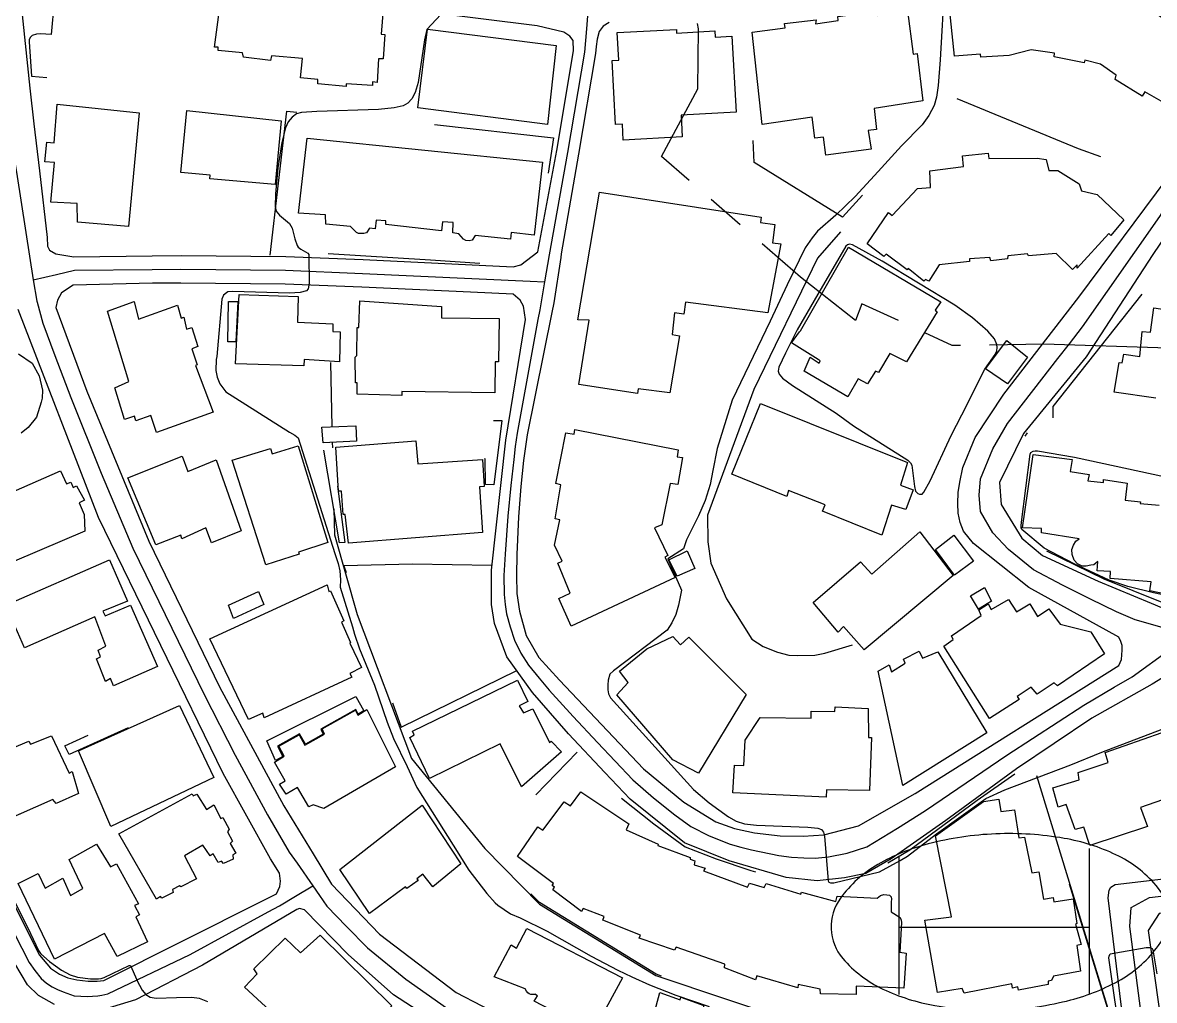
# Model space of a CAD drawing. Header units: millimetres. Extents: x 198785 to 203305, y 542885 to 545889.
# Drawn here: x 199244.7 to 199454.2, y 543943.9 to 544124.8 of the extents above; entities that cross this region are included whole.
import ezdxf

# ---------------------------------------------------------------- set-up
doc = ezdxf.new("R2010")
doc.units = ezdxf.units.MM
for name, pattern in [('FENCE_25K', [54.3, 28.7, -9.2, -16.4]), ('HIDDEN_BULD_25K', [28.8, 18.4, -10.4]), ('HIDDEN_EMD_25K', [50.97, 33.12, -5.36, 7.13, -5.36])]:
    doc.linetypes.add(name, pattern=pattern)
for name, color, linetype in [('A0013117', 253, 'Continuous'), ('A0023217', 253, 'Continuous'), ('B0014112', 253, 'Continuous'), ('B0014113', 253, 'Continuous'), ('B0014116', 253, 'Continuous'), ('B0014511', 253, 'Continuous'), ('B0024120', 253, 'Continuous'), ('F0017111', 253, 'Continuous'), ('F0017114', 253, 'Continuous'), ('F0047224', 253, 'Continuous'), ('G0018117', 253, 'Continuous')]:
    doc.layers.add(name, color=color, linetype=linetype)

# ---------------------------------------------------------------- blocks, each defined once
blk = doc.blocks.new('B0014511')
at = {"layer": 'B0014511'}
blk.add_lwpolyline([(-31.17, -1.27, 0.169014), (-29, -6.77, 0.105159), (-21.57, -12.43, 0.067248), (-11.97, -15.47, 0.053397), (0.67, -16.3, 0.053397), (13.19, -14.44, 0.067248), (22.51, -10.63, 0.105159), (29.45, -4.38, 0.169014), (31.17, 1.27, 0.169014), (29, 6.77, 0.105159), (21.57, 12.43, 0.067248), (11.97, 15.47, 0.053397), (-0.67, 16.3, 0.053397), (-13.19, 14.44, 0.067248), (-22.51, 10.63, 0.105159), (-29.45, 4.38, 0.169014)], format="xyb", close=True, dxfattribs=at)
for points in [[(16.58, 13.62), (16.58, -13.46)], [(-18.64, 12.26), (-18.64, -13.46)], [(-18.64, -0.94), (16.58, -0.94)]]:
    blk.add_lwpolyline(points, dxfattribs=at)

msp = doc.modelspace()

# ---------------------------------------------------------------- linework, layer by layer
at = {"layer": 'A0013117'}
for points in [[(199242.44, 544146.98), (199246.02, 544112.67), (199246.79, 544106.07), (199247.81, 544097.37), (199249.25, 544085.07), (199249.27, 544083.43), (199249.69, 544082.71), (199250.83, 544082.02), (199254.14, 544081.46), (199268.67, 544081.69), (199274.01, 544081.72), (199293.43, 544081.54), (199307.72, 544080.96), (199335.48, 544079.66), (199336.92, 544079.97), (199340.07, 544082.43), (199343.55, 544101.16), (199346.66, 544119.61), (199346.6, 544121.54), (199346, 544122.35), (199344.88, 544123.09), (199339.91, 544124.22), (199318.61, 544126.91)], [(199353.26, 544124.87), (199352.13, 544124.16), (199351.41, 544123.22), (199351.02, 544121.8), (199350.84, 544120.39), (199350.73, 544119.1), (199347.59, 544100.46), (199344.4, 544082.06), (199344.29, 544081.33), (199343, 544072.97), (199342.64, 544071.2), (199338.06, 544048.54), (199337.42, 544043.77), (199336.92, 544038.99), (199336.45, 544033.37), (199336.17, 544026.38), (199336.12, 544022.52), (199336.19, 544019.15), (199336.69, 544015.9), (199337.9, 544011.42), (199340.23, 544007.29), (199344.08, 544003.1), (199359.59, 543986.73), (199367.11, 543980.57), (199373.01, 543976.88), (199376.47, 543975.64), (199380.14, 543974.85), (199384.89, 543974.31), (199389.18, 543974.27), (199393.02, 543974.51), (199399.41, 543976.15), (199409.92, 543982.16), (199447.62, 544005.86), (199448.09, 544006.94), (199448.22, 544008.68), (199448.22, 544009.54), (199447.99, 544010.31), (199447.57, 544011.09), (199430.94, 544020.25), (199420.68, 544028.43), (199418.85, 544030.73), (199418.26, 544032.33), (199417.86, 544034.05), (199417.77, 544035.83), (199417.88, 544037.85), (199418.15, 544039.77), (199418.74, 544042.51), (199421.01, 544048.01), (199426.31, 544056.07), (199440.18, 544074.03), (199456.52, 544096)], [(199469.27, 544104.59), (199453.87, 544081.93), (199441.57, 544063), (199429.95, 544048.75), (199425.53, 544039.73), (199425.85, 544035.61), (199429.64, 544029.4), (199433.48, 544026.19), (199443.79, 544021.43), (199453.58, 544017.38), (199457.41, 544015.8)], [(199268.71, 544076.59), (199254.05, 544076.21), (199251.88, 544074.83), (199251.14, 544073.43), (199250.82, 544072.11), (199256.59, 544056.61), (199268.04, 544028.85), (199281.13, 544001.9), (199293.01, 543979.89), (199298.46, 543970.96), (199301.89, 543965.34), (199310.73, 543956.08), (199324.94, 543945.31), (199348.69, 543933), (199379.62, 543916.28), (199397.39, 543907.09), (199398.93, 543905.92), (199426.02, 543874.62), (199427.1, 543873.66), (199428.3, 543873.17), (199454.23, 543870.49)], [(199460.48, 544006.51), (199453.75, 544002.36), (199442.62, 543996.08), (199428.63, 543986.73), (199415.6, 543977.15), (199405.47, 543970.05), (199400.75, 543967.35), (199396.83, 543966.56), (199391.78, 543965.98), (199386.01, 543966.59), (199375.48, 543969.68), (199367.2, 543973), (199357.14, 543981.1), (199352.46, 543986.03), (199345.74, 543993.2), (199339.06, 544000.83), (199334.34, 544007.44), (199332.06, 544013.63), (199331.49, 544017.14), (199331.45, 544023.5), (199334.13, 544047.55), (199337.8, 544069.87), (199337.43, 544072.34), (199336.78, 544073.44), (199335.5, 544074.58), (199327.62, 544074.93), (199307.49, 544075.86), (199293.3, 544076.44), (199273.99, 544076.62), (199268.71, 544076.59)], [(199220.49, 544006.58), (199247.84, 543952.2), (199249.87, 543949.84), (199251.49, 543948.72), (199253.05, 543948.03), (199254.74, 543947.66), (199256.84, 543947.43), (199258.46, 543947.43), (199259.74, 543947.56), (199289.12, 543962.27), (199291.68, 543963.58), (199292.3, 543964.95), (199292.44, 543965.9), (199292.24, 543967.39), (199290.6, 543970.07), (199281.82, 543985.87), (199258.76, 544033.26), (199243.89, 544071.76)], [(199454.68, 543892.67), (199450.65, 543921.88), (199445.62, 543962.82), (199445.8, 543964.26), (199446.15, 543964.82), (199446.95, 543965.3), (199504.12, 543972.04)], [(199498.46, 543964.88), (199455.09, 543959.92), (199453.05, 543956.77), (199456.57, 543931.68), (199460.78, 543895.53), (199463.28, 543872), (199464.16, 543870.84), (199485.75, 543867.89), (199518.51, 543864.67), (199540.04, 543882.67), (199540.61, 543884.21), (199516.04, 543912.12), (199510.5, 543923.1), (199507.2, 543930.62), (199506.68, 543934.93), (199506.42, 543941.28), (199506.42, 543945.36), (199508.95, 543958.11), (199508.92, 543960.93), (199508.34, 543962.57), (199507.51, 543963.91), (199506.17, 543964.51), (199498.46, 543964.88)], [(199325.8, 543936.79), (199313.34, 543944.88), (199304.92, 543952.32), (199296.87, 543960.63), (199295.95, 543960.83), (199295.45, 543960.69), (199277.98, 543950.34), (199265.58, 543943.96), (199259.92, 543942.24)], [(199250.61, 543943.09), (199247.64, 543944.74), (199245.62, 543946.75), (199242.05, 543952.66)]]:
    msp.add_lwpolyline(points, dxfattribs=at)
at = {"layer": 'A0023217'}
for points in [[(199349.44, 544128.42), (199349.05, 544123.71), (199348.69, 544119.35), (199345.57, 544100.81), (199342.18, 544081.88), (199341.3, 544076.85)], [(199460.64, 544011.43), (199450.65, 544014.32), (199450.18, 544014.45), (199447.18, 544015.77), (199442.33, 544018.1), (199437.2, 544020.7), (199431.81, 544023.54), (199427.2, 544027.29), (199424.3, 544030.4), (199421.97, 544034.35), (199421.76, 544037.37), (199421.98, 544040.41), (199424.29, 544045.93), (199426.97, 544050.65), (199436.31, 544062.68), (199438.44, 544065.37), (199440.87, 544068.52), (199455.19, 544088.97), (199466.8, 544107.28), (199467.82, 544111.52), (199467.85, 544112.4), (199467.51, 544119.79), (199466.15, 544123.5), (199464.04, 544126.74)], [(199242.96, 544100.89), (199243.67, 544096.33), (199245.97, 544081.6), (199246.65, 544077.25)], [(199246.65, 544077.25), (199250.93, 544078.23), (199254.27, 544078.99), (199268.69, 544079.14), (199274, 544079.17), (199293.37, 544078.99), (199307.61, 544078.41), (199338.64, 544076.97), (199341.3, 544076.85)], [(199246.65, 544077.25), (199247.33, 544073.28), (199247.38, 544073.1), (199248.43, 544069.23), (199250.66, 544063.23), (199253.61, 544055.45), (199259.2, 544041.45), (199265.11, 544027.54), (199278.29, 544000.44), (199284.02, 543989.25), (199290.03, 543978.18), (199294.05, 543971.31), (199295.48, 543969.25), (199298.41, 543965.03)], [(199341.3, 544076.85), (199340.4, 544071.69), (199340.08, 544069.86), (199336.23, 544048.85), (199335.89, 544046.4), (199335.59, 544043.99), (199335.07, 544039.17), (199334.52, 544033.49), (199333.98, 544026.44), (199333.86, 544024.48), (199333.79, 544022.51), (199333.83, 544018.95), (199333.99, 544017.15), (199334.27, 544015.39), (199334.91, 544013.01), (199335.71, 544010.53), (199336.89, 544008.13), (199338.33, 544005.9), (199340.28, 544003.47), (199342.15, 544001.3), (199346.6, 543996.41), (199351.1, 543991.6), (199357.66, 543984.65), (199361.49, 543981.37), (199365.4, 543978.19), (199368.39, 543976.05), (199371.75, 543974.28), (199375.66, 543972.79), (199377.66, 543972.24), (199379.63, 543971.73), (199384.67, 543970.68), (199387, 543970.39), (199389.29, 543970.25), (199391.37, 543970.19), (199393.83, 543970.43), (199397.3, 543971.1), (199400.98, 543972.27), (199406.64, 543975.7), (199411.82, 543978.99), (199426.88, 543989.23), (199441.15, 543998.47), (199446.73, 544001.8), (199450.07, 544003.76), (199457.01, 544008.79)], [(199215.58, 544009.58), (199217.42, 544006.22), (199218.99, 544003.35), (199232.3, 543977.25), (199245.88, 543950.89), (199246.94, 543949.38), (199248.13, 543947.92), (199249.12, 543947.04), (199250.18, 543946.38), (199251.17, 543945.88), (199252.19, 543945.41), (199254.25, 543944.72), (199255.47, 543944.61), (199256.68, 543944.55), (199257.64, 543944.62), (199258.59, 543944.72), (199259.37, 543944.84), (199260.46, 543945.09), (199275.71, 543952.37), (199290.16, 543960.22), (199292.22, 543961.36), (199295.18, 543963.11), (199298.41, 543965.03)], [(199460.14, 543866.35), (199459.98, 543870.7), (199459.83, 543874.56), (199457.84, 543893.06), (199451.42, 543943.75), (199449.61, 543957.53), (199449.9, 543961.05), (199453.26, 543962.87), (199498.35, 543968.11), (199501.45, 543968.25), (199508.05, 543968.26), (199512.27, 543968.27)], [(199298.41, 543965.03), (199299.65, 543963.24), (199300.99, 543961.32), (199304.64, 543957.52), (199308.51, 543953.6), (199315.61, 543947.77), (199323.15, 543942.49), (199335.07, 543935.8), (199363.47, 543920.78), (199377.97, 543913.16), (199382.95, 543910.6), (199390.4, 543906.67), (199393.53, 543904.7), (199396.51, 543902.53), (199404.42, 543893.81), (199421.85, 543873.54), (199423.93, 543871.18), (199424.98, 543870.26), (199426.21, 543869.78), (199427.38, 543869.51), (199440.23, 543867.97), (199453.7, 543866.65), (199455.58, 543866.56), (199460.14, 543866.35)]]:
    msp.add_lwpolyline(points, dxfattribs=at)
at = {"layer": 'B0014112'}
for points in [[(199292.55, 544106.65), (199291.45, 544094.87), (199279.33, 544095.94), (199279.4, 544096.59), (199273.98, 544097.1), (199275.06, 544108.59), (199292.55, 544106.65)], [(199413.96, 544071.31), (199408.28, 544062.06), (199405.19, 544063.61), (199403.13, 544060.09), (199402.57, 544060.34), (199401.09, 544057.99), (199399.34, 544058.92), (199397.46, 544055.56), (199389.37, 544060.33), (199390.44, 544062.89), (199392.13, 544061.77), (199392.33, 544062.2), (199391.93, 544062.45), (199387.03, 544065.54), (199388.51, 544067.57), (199388.65, 544067.76), (199397.59, 544083.28), (199414.68, 544073.15), (199413.62, 544071.59), (199413.96, 544071.31)], [(199303.49, 544067.59), (199303.35, 544062.07), (199296.78, 544062.47), (199296.72, 544061.33), (199284.08, 544061.66), (199284.76, 544074.52), (199295.72, 544074.14), (199295.56, 544069.36), (199302.14, 544069.08), (199302.09, 544067.65), (199303.49, 544067.59)], [(199430.71, 544062.89), (199426.97, 544058), (199422.93, 544060.74), (199426.87, 544066), (199430.71, 544062.89)], [(199409.51, 544038.36), (199408.17, 544034.71), (199405.55, 544035.49), (199403.73, 544029.96), (199392.75, 544034.41), (199393.26, 544035.59), (199386.43, 544038.2), (199386.14, 544037.1), (199375.98, 544041.23), (199381.27, 544054.34), (199408.5, 544043.39), (199407.16, 544039.22), (199409.51, 544038.36)], [(199295.7, 544046.5), (199301.19, 544028.61), (199295.73, 544026.84), (199295.86, 544026.42), (199289.72, 544024.44), (199283.45, 544043.82), (199290.55, 544045.99), (199290.86, 544045.02), (199295.7, 544046.5)], [(199274.21, 544044.6), (199275.29, 544041.74), (199280.51, 544043.92), (199285.14, 544030.77), (199279.68, 544028.56), (199278.62, 544031.33), (199274.15, 544029.31), (199273.95, 544029.96), (199269.33, 544028.15), (199264.19, 544040.58), (199274.21, 544044.6)], [(199410.75, 544030.6), (199416.94, 544022.52), (199400.47, 544008.71), (199396.65, 544013.04), (199395.66, 544011.99), (199391.03, 544017.51), (199399.81, 544025.02), (199401.87, 544022.72), (199410.75, 544030.6)], [(199420.69, 544025.17), (199417.18, 544022.58), (199413.68, 544027.31), (199417.05, 544029.97), (199420.69, 544025.17)], [(199259.55, 544015.92), (199259.98, 544015.03), (199264.68, 544017), (199269.65, 544005.65), (199261.51, 544002.09), (199260.95, 544003.4), (199260.06, 544002.87), (199258.37, 544007.09), (199259.11, 544007.42), (199258.7, 544008.65), (199260.11, 544009.43), (199258.06, 544014.84), (199245.06, 544009.09), (199241.6, 544016.98), (199260.8, 544025.4), (199264.08, 544017.73), (199259.55, 544015.92)], [(199336.6, 543998.38), (199337.39, 543997.05), (199339.12, 543997.8), (199342.23, 543991.59), (199342.53, 543991.81), (199344.46, 543989.84), (199337.02, 543983.4), (199333.1, 543991.31), (199320.01, 543984.92), (199316.37, 543992.5), (199317.17, 543993.02), (199316.88, 543993.66), (199336.28, 544003.1), (199338.21, 543999.2), (199336.6, 543998.38)], [(199306.36, 544000.08), (199307.85, 543997.46), (199306.81, 543996.82), (199306.36, 543997.67), (199299.88, 543994.06), (199300.32, 543993.13), (199297.03, 543991.29), (199295.97, 543993.21), (199291.89, 543990.92), (199292.84, 543989.02), (199291.51, 543988.26), (199289.9, 543991.88), (199306.36, 544000.08)], [(199280.06, 543985.08), (199261.02, 543976.03), (199255.04, 543990.05), (199273.7, 543998.45), (199280.06, 543985.08)], [(199308.42, 543997.68), (199313.7, 543987.06), (199300.43, 543979.35), (199298.46, 543980.04), (199297.67, 543979.7), (199295.54, 543983.27), (199293.47, 543982.04), (199292.22, 543983.86), (199293.31, 543984.51), (199291.32, 543987.92), (199293.08, 543989.03), (199292.1, 543990.89), (199295.87, 543993.02), (199296.92, 543991.08), (199300.57, 543993.13), (199300.14, 543994.13), (199306.29, 543997.54), (199306.76, 543996.66), (199308.42, 543997.68)], [(199461.37, 543982.95), (199451.63, 543979.56), (199452.9, 543976.04), (199442.25, 543972.5), (199441.11, 543975.94), (199439.54, 543975.46), (199437.85, 543980.13), (199436.35, 543979.61), (199435.37, 543983.21), (199440.28, 543984.69), (199440.1, 543986.02), (199445.64, 543987.86), (199445.07, 543989.76), (199459.11, 543994.66), (199461.75, 543987.01), (199459.84, 543986.55), (199461.37, 543982.95)], [(199250.04, 543992.82), (199253.29, 543985.9), (199253.83, 543986.2), (199255.02, 543982.13), (199250.87, 543980.28), (199250.3, 543981.06), (199237.96, 543975.62), (199232.79, 543986.54), (199241.4, 543990.44), (199241.61, 543990.07), (199245.81, 543991.81), (199246.14, 543991.25), (199250.04, 543992.82)], [(199276.07, 543982.06), (199276.24, 543981.71), (199276.93, 543982.03), (199278.71, 543979.2), (199280.08, 543980.05), (199281.36, 543977.54), (199281.75, 543977.73), (199282.95, 543975.57), (199282.62, 543975.07), (199283.55, 543973.32), (199283.13, 543972.92), (199284.14, 543971.08), (199283.61, 543970.77), (199283.65, 543969.99), (199281.9, 543969.17), (199281.53, 543969.61), (199280.86, 543969.38), (199279.93, 543970.99), (199279.39, 543970.6), (199278.06, 543972.6), (199274.67, 543970.62), (199276.87, 543966.36), (199273.99, 543964.87), (199273.72, 543965.07), (199272.46, 543964.35), (199272.56, 543963.8), (199270.48, 543962.76), (199270.21, 543963.07), (199269.44, 543962.57), (199262.51, 543974.68), (199276.07, 543982.06)], [(199325.83, 543969.11), (199320.59, 543964.86), (199318.74, 543967.24), (199317.65, 543966.35), (199317.89, 543966.01), (199315.81, 543964.54), (199315.57, 543964.88), (199308.87, 543959.96), (199303.38, 543968.09), (199318.66, 543980.01), (199325.83, 543969.11)], [(199258.37, 543972.78), (199260.96, 543968.54), (199262.06, 543969.1), (199266.12, 543961.7), (199265.37, 543961.41), (199266.32, 543959.71), (199265.62, 543959.3), (199267.83, 543954.7), (199262.17, 543951.98), (199259.82, 543956.24), (199250.57, 543951.46), (199243.85, 543965.47), (199247.59, 543967.34), (199248.87, 543964.63), (199252.15, 543966.45), (199253.54, 543963.28), (199255.84, 543964.58), (199253.3, 543969.9), (199258.37, 543972.78)], [(199338.03, 543957.13), (199355.74, 543948.01), (199350.3, 543938.05), (199339.37, 543943.73), (199340.02, 543944.72), (199339.52, 543944.98), (199339.47, 543944.95), (199339.18, 543944.93), (199338.79, 543944.93), (199338.44, 543945.08), (199338.22, 543945.25), (199337.95, 543945.54), (199337.74, 543945.98), (199331.98, 543948.18), (199335.1, 543954.12), (199336.09, 543953.53), (199338.03, 543957.13)], [(199362.63, 543945.32), (199366.38, 543943.98), (199366.5, 543944.42), (199370.81, 543942.88), (199370.33, 543941.25), (199379.32, 543938.6), (199376.23, 543929.45), (199363.39, 543933.78), (199363.58, 543934.48), (199360, 543935.43), (199362.63, 543945.32)]]:
    msp.add_lwpolyline(points, dxfattribs=at)
at = {"layer": 'B0014113'}
for points in [[(199311.4, 544127.25), (199311.04, 544122.7), (199311.71, 544122.66), (199311.41, 544118.14), (199310.57, 544118.12), (199310.33, 544113.78), (199309.48, 544113.88), (199309.43, 544113.21), (199304.55, 544113.52), (199304.55, 544113.02), (199299.36, 544113.52), (199299.33, 544114.33), (199296.12, 544114.64), (199296.49, 544118.22), (199290.74, 544118.7), (199290.56, 544117.85), (199285.6, 544118.44), (199285.36, 544119.23), (199280.87, 544119.7), (199280.87, 544120.29), (199280.19, 544120.3), (199281.98, 544133.79)], [(199451.68, 544128.29), (199460.63, 544122.6), (199459.84, 544121.16), (199462.9, 544119.31), (199457.19, 544109.29), (199452.41, 544112.05), (199451.89, 544111.24), (199446.9, 544114.31), (199447.13, 544115.12), (199444.22, 544117.12), (199441.3, 544117.86), (199441.19, 544117.37), (199435.65, 544118.52), (199435.68, 544119.16), (199431.39, 544119.78), (199427.32, 544118.73), (199422.06, 544118.44), (199421.97, 544119), (199417.2, 544118.6), (199415.83, 544131.68)], [(199408.49, 544127.04), (199409.55, 544119.02), (199410.28, 544119.11), (199411.3, 544110.33), (199402.33, 544108.95), (199402.72, 544105.07), (199401.19, 544104.89), (199401.73, 544101.43), (199393.39, 544100.28), (199392.93, 544103.64), (199391.35, 544103.44), (199390.82, 544107.31), (199381.58, 544106), (199379.72, 544123.06), (199385.82, 544123.86), (199385.72, 544124.64), (199391.56, 544125.33), (199391.46, 544124.6), (199395.66, 544125.21), (199395.59, 544125.94), (199402.63, 544126.88), (199402.95, 544126.16), (199408.49, 544127.04)], [(199343.48, 544120.58), (199341.85, 544105.96), (199317.82, 544109.05), (199319.64, 544123.64), (199343.48, 544120.58)], [(199365.71, 544123.59), (199365.75, 544122.91), (199372.82, 544123.29), (199372.88, 544122.15), (199375.99, 544122.32), (199376.77, 544108.26), (199366.57, 544107.69), (199366.79, 544103.67), (199355.86, 544103.06), (199355.7, 544106.02), (199354.44, 544105.96), (199353.82, 544117.81), (199355.04, 544117.87), (199354.75, 544122.98), (199365.71, 544123.59)], [(199266.29, 544108.12), (199264.29, 544087.11), (199254.82, 544087.89), (199254.8, 544091.33), (199249.91, 544091.63), (199250.57, 544098.97), (199248.82, 544099.08), (199249.19, 544102.73), (199250.53, 544102.57), (199251.06, 544109.76), (199266.29, 544108.12)], [(199340.95, 544098.99), (199339.38, 544085.48), (199335.11, 544085.99), (199335, 544084.78), (199328.47, 544085.46), (199327.92, 544084.58), (199327.37, 544084.44), (199326.74, 544084.49), (199326.29, 544084.74), (199325.44, 544085.75), (199324.31, 544085.95), (199324.41, 544087.86), (199322.42, 544087.94), (199322.22, 544086.27), (199311.89, 544087.46), (199311.92, 544088.16), (199310.11, 544088.25), (199309.93, 544086.68), (199308.91, 544086.78), (199308.32, 544085.94), (199307.83, 544085.8), (199307.28, 544085.79), (199306.86, 544085.82), (199306.5, 544086.01), (199306.09, 544086.35), (199305.4, 544087.11), (199300.79, 544087.52), (199300.77, 544089.26), (199295.73, 544089.57), (199297.35, 544103.44), (199340.95, 544098.99)], [(199423.41, 544100.68), (199423.51, 544099.67), (199432.49, 544099.77), (199434.15, 544099.48), (199434.67, 544097.46), (199436.29, 544097.45), (199440.26, 544095), (199440.66, 544093.72), (199443.56, 544093.02), (199448.51, 544088.35), (199446.13, 544085.41), (199445.75, 544085.77), (199439.87, 544079.4), (199439.89, 544079.98), (199439.03, 544079.15), (199436.01, 544082.09), (199430.86, 544081.64), (199430.68, 544082.03), (199427.06, 544081.66), (199427.01, 544081.11), (199423.9, 544080.75), (199423.73, 544081.36), (199419.94, 544081.11), (199419.93, 544080.63), (199414.37, 544080.02), (199412.46, 544076.99), (199411.83, 544077.31), (199411.51, 544077), (199408.58, 544079.31), (199408.39, 544079.06), (199404.53, 544082), (199404.12, 544081.53), (199400.99, 544083.88), (199404.96, 544089.67), (199405.62, 544089.11), (199410.33, 544094.1), (199412.74, 544094.34), (199412.64, 544097.42), (199418.82, 544098.19), (199418.65, 544100.2), (199423.41, 544100.68)], [(199385.06, 544083.87), (199382.6, 544071.09), (199367.39, 544073.1), (199367.07, 544070.84), (199365.37, 544071.09), (199364.91, 544067.13), (199366.29, 544066.84), (199364.47, 544056.31), (199358.64, 544057.03), (199358.52, 544056.2), (199347.65, 544057.85), (199349.57, 544069.74), (199347.45, 544069.79), (199351.5, 544093.47), (199381.4, 544088.81), (199381.29, 544087.83), (199383.93, 544087.44), (199383.47, 544084.09), (199385.06, 544083.87)], [(199265.34, 544073.23), (199266.11, 544069.96), (199273.38, 544072.54), (199274.05, 544070.15), (199274.51, 544070.31), (199275.05, 544068.12), (199276.03, 544068.43), (199277.15, 544064.86), (199275.98, 544064.47), (199277, 544061.5), (199276.66, 544061.39), (199279.95, 544052.73), (199269.47, 544048.97), (199268.4, 544052.11), (199265.62, 544051.13), (199265.38, 544052.01), (199263.53, 544051.39), (199261.76, 544057.26), (199264.33, 544058.39), (199260.37, 544071.43), (199265.34, 544073.23)], [(199332.87, 544070.05), (199332.77, 544062.03), (199332.18, 544062.04), (199332.1, 544056.33), (199314.9, 544056.55), (199314.88, 544055.84), (199306.59, 544056.09), (199306.59, 544058.14), (199306.28, 544058.14), (199306.27, 544062.91), (199306.56, 544063.19), (199306.64, 544068.39), (199306.9, 544068.38), (199307.11, 544073.35), (199322.23, 544072.3), (199322.2, 544070.18), (199332.87, 544070.05)], [(199454.42, 544055.32), (199446.74, 544056.41), (199447.64, 544061.95), (199448.19, 544061.87), (199448.51, 544063.49), (199451.51, 544063.04), (199451.94, 544067.65), (199453.48, 544067.56), (199454.1, 544072.03), (199465.65, 544070.33)], [(199243.9, 544063.52), (199246.45, 544061.77), (199247.74, 544059.45), (199248.39, 544056.83), (199248.31, 544055.33), (199248.13, 544054.56), (199247.27, 544051.83), (199245.73, 544049.86), (199244.42, 544048.82)], [(199346.93, 544049.49), (199366.02, 544045.77), (199365.87, 544044.48), (199366.83, 544044.31), (199365.94, 544039.32), (199364.57, 544039.53), (199362.98, 544031.86), (199361.68, 544031.32), (199364.14, 544026.18), (199363.54, 544025.87), (199365.48, 544022.1), (199346.22, 544013.12), (199343.94, 544018.21), (199346.02, 544019.23), (199343.73, 544024.76), (199344.54, 544025.14), (199343.15, 544028.13), (199344.1, 544032.83), (199343.24, 544032.99), (199344.34, 544039.29), (199343.39, 544039.54), (199345.26, 544048.91), (199346.77, 544048.63), (199346.93, 544049.49)], [(199317.47, 544047.4), (199317.86, 544043.18), (199329.83, 544043.95), (199330.14, 544038.98), (199329.28, 544038.91), (199329.79, 544030.48), (199305.03, 544028.47), (199304.4, 544033.8), (199304, 544033.79), (199303.7, 544038.1), (199303.15, 544038.13), (199302.66, 544046.24), (199317.47, 544047.4)], [(199459.88, 544018.31), (199453.36, 544019.67), (199453.59, 544021.35), (199446.02, 544021.97), (199446.07, 544023.23), (199443.61, 544023.35), (199443.74, 544025.09), (199443, 544024.49), (199442.42, 544024.43), (199441.55, 544024.23), (199440.79, 544024.22), (199439.95, 544024.65), (199439.33, 544025.33), (199438.95, 544026.39), (199438.93, 544027.31), (199439.21, 544028.09), (199439.66, 544028.85), (199440.25, 544029.27), (199433.29, 544030.39), (199433.3, 544031.18), (199429.77, 544031.29), (199431.74, 544044.92), (199438.95, 544043.98), (199438.61, 544041.77), (199442.09, 544041.17), (199441.84, 544040.01)], [(199251.7, 544041.89), (199252.8, 544039.46), (199253.6, 544039.79), (199254.06, 544038.79), (199254.65, 544039.09), (199256.14, 544036.42), (199255.16, 544035.93), (199256.08, 544033.79), (199256.21, 544030.73), (199238.91, 544023.36), (199234.8, 544034.45), (199251.7, 544041.89)], [(199441.84, 544040.01), (199444.74, 544039.74), (199444.76, 544040.25), (199449.16, 544039.61), (199448.76, 544036.44), (199451.6, 544036.11), (199451.53, 544035.83), (199455.04, 544035.51)], [(199301.06, 544020.77), (199301.35, 544019.53), (199301.7, 544019.67), (199304.12, 544014.11), (199303.74, 544013.83), (199305.36, 544010.09), (199305.23, 544009.98), (199307.4, 544005.45), (199305.26, 544004.38), (199305.6, 544003.7), (199289.42, 543996.18), (199289.15, 543996.99), (199286.53, 543995.85), (199279.36, 544010.76), (199301.06, 544020.77)], [(199427.2, 544018.08), (199428.68, 544015.77), (199431.14, 544017.28), (199432.57, 544014.88), (199434.66, 544016.33), (199436.76, 544013.49), (199442.41, 544012.06), (199444.97, 544007.98), (199436.25, 544002.1), (199435.64, 544002.65), (199432.5, 544000.53), (199431.4, 544001.83), (199428.79, 544000.11), (199429.16, 543999.53), (199423.65, 543996.04), (199415.21, 544009.43), (199416.92, 544010.63), (199416.6, 544011.32), (199422.14, 544015.12), (199421.71, 544016.14), (199423.43, 544017.23), (199423.97, 544016.18), (199427.2, 544018.08)], [(199365.06, 544011.18), (199366.47, 544009.64), (199368, 544011.07), (199378.64, 544000.44), (199369.77, 543985.9), (199365.07, 543988.4), (199354.65, 544000.42), (199356.77, 544002.72), (199355.2, 544004.78), (199360.26, 544008.95), (199365.06, 544011.18)], [(199410.64, 544008.5), (199411.28, 544007.19), (199414.12, 544008.38), (199423.15, 543993.36), (199407.61, 543983.65), (199403.08, 544004.81), (199405.11, 544005.96), (199405.53, 544004.69), (199408.08, 544006.27), (199407.75, 544007.04), (199410.64, 544008.5)], [(199401.21, 543997.88), (199401.28, 543992.51), (199401.84, 543992.51), (199401.45, 543982.69), (199393.46, 543982.8), (199393.44, 543981.48), (199376.16, 543982.27), (199376.43, 543987.36), (199378.19, 543987.35), (199378.45, 543992.04), (199381.21, 543996.21), (199390.63, 543996.08), (199390.68, 543997.38), (199395.02, 543997.3), (199395.08, 543998.18), (199401.21, 543997.88)], [(199347.99, 543982.43), (199356.91, 543976.5), (199356.4, 543975.39), (199362.3, 543972.74), (199362.24, 543972.5), (199368.28, 543970.29), (199368.28, 543970), (199369.1, 543969.67), (199368.98, 543968.97), (199371.05, 543968.33), (199370.73, 543967.82), (199378.86, 543964.79), (199379.23, 543965.52), (199381.98, 543964.76), (199382.3, 543965.47), (199388.73, 543963.5), (199388.88, 543963.87), (199395.21, 543962.15), (199395.44, 543963.17), (199402.87, 543962.74), (199403.46, 543963.25), (199404.09, 543963.43), (199404.65, 543963.4), (199405.12, 543963.34), (199405.47, 543963.03), (199405.5, 543962.58), (199405.46, 543962.1), (199405.48, 543960.23), (199407.1, 543959.18), (199407.32, 543958.72), (199407.36, 543958.29), (199407.08, 543952.78), (199408.22, 543952.57), (199407.81, 543946.11), (199398.95, 543946.46), (199398.95, 543944.93), (199392.39, 543945.09), (199392.3, 543945.93), (199388.26, 543946.77), (199388.17, 543946.16), (199380.6, 543948.4), (199380.37, 543947.64), (199374.62, 543949.89), (199374.7, 543950.58), (199365.67, 543953.68), (199365.38, 543953.13), (199358.83, 543955.38), (199359.05, 543955.92), (199352.06, 543958.71), (199352.32, 543959.38), (199348.47, 543960.84), (199348.13, 543960.3), (199342.82, 543964.29), (199343.17, 543964.78), (199342.73, 543965.09), (199342.96, 543965.49), (199336.27, 543970.46), (199340.05, 543975.98), (199341, 543975.36), (199344.95, 543980.6), (199346.13, 543979.84), (199347.99, 543982.43)], [(199425.37, 543981.09), (199425.74, 543978.79), (199428.3, 543979.11), (199429.1, 543973.92), (199430.13, 543974.04), (199431.49, 543967.43), (199432.79, 543967.63), (199433.64, 543962.57), (199435.44, 543962.91), (199435.59, 543962.08), (199439.14, 543962.65), (199439.81, 543958.07), (199439.59, 543957.95), (199440.64, 543954.22), (199439.8, 543953.98), (199440.49, 543949.26), (199435.51, 543948.35), (199435.15, 543947.5), (199434.53, 543947.42), (199434.53, 543946.81), (199429.02, 543945.77), (199428.93, 543946.37), (199427.91, 543946.13), (199427.81, 543946.91), (199418.96, 543945.21), (199418.58, 543946.03), (199414.04, 543945.32), (199411.68, 543958.67), (199416.65, 543959.33), (199413.69, 543974.28), (199422.58, 543980.65), (199425.37, 543981.09)], [(199299.78, 543955.92), (199313.03, 543942.84), (199308.4, 543938.28), (199309.68, 543936.79), (199303.1, 543930.32), (199285.76, 543946.3), (199288.12, 543948.77), (199287.46, 543949.72), (199293.3, 543955.38), (199296.1, 543952.65), (199299.78, 543955.92)]]:
    msp.add_lwpolyline(points, dxfattribs=at)
at = {"layer": 'B0014116', "linetype": 'HIDDEN_BULD_25K', "flags": 128}
for points in [[(199284.54, 544073.23), (199284.18, 544065.77), (199282.7, 544065.77), (199282.8, 544073.24), (199284.54, 544073.23)], [(199333.38, 544051.18), (199331.9, 544039.3), (199330.34, 544039.33), (199330.29, 544044.11), (199329.46, 544044.08), (199329.35, 544051.22), (199333.38, 544051.18)], [(199306.49, 544047.33), (199300.3, 544047.03), (199300.06, 544049.96), (199306.37, 544050.22), (199306.49, 544047.33)], [(199304.34, 544028.62), (199303.35, 544028.54), (199300.3, 544046.68), (199301.94, 544046.74), (199304.34, 544028.62)], [(199369.14, 544023.79), (199365.84, 544022.36), (199364.33, 544025.37), (199367.72, 544027.04), (199369.14, 544023.79)], [(199424.02, 544017.72), (199421.6, 544016.28), (199420.12, 544018.76), (199422.72, 544020.29), (199424.02, 544017.72)], [(199289.32, 544017.15), (199283.75, 544014.51), (199282.8, 544016.99), (199288.32, 544019.52), (199289.32, 544017.15)], [(199264.2, 543994.32), (199253.33, 543989.39), (199252.52, 543990.96), (199263.42, 543995.94), (199264.2, 543994.32)]]:
    msp.add_lwpolyline(points, dxfattribs=at)
at = {"layer": 'B0024120', "linetype": 'FENCE_25K', "flags": 128}
for points in [[(199450.76, 544130.42), (199460.88, 544124.53), (199464.03, 544117.69), (199455.28, 544096.01), (199440.13, 544101.49), (199416.85, 544111.06), (199396.43, 544088.84), (199380.13, 544098.95), (199378.47, 544127.8)], [(199290.5, 544081.76), (199293.61, 544108.44), (199317, 544106.44), (199342.94, 544103.48), (199339.95, 544083.37), (199335.4, 544079.86), (199320.2, 544080.86), (199301.25, 544082.02)], [(199435.47, 544051.65), (199435.44, 544053.79), (199453.15, 544076.11)], [(199510.18, 544002.08), (199505.25, 544006.82), (199505.32, 544009.19), (199468.52, 544015.3), (199458.56, 544016.76), (199455.64, 544017.52), (199444.88, 544021.79), (199433.62, 544027.33), (199430.08, 544030.04), (199426.64, 544034.96), (199426.25, 544035.93), (199426.01, 544037.35), (199426.17, 544040.13), (199427.04, 544041.76), (199430.2, 544048.25), (199430.68, 544048.9)], [(199331.55, 544024.35), (199316.85, 544024.62), (199304.14, 544024.27), (199314.76, 543994.44), (199336.14, 544004.92)], [(199355.52, 543981.28), (199361.51, 543976.56), (199367.3, 543972.3), (199373.08, 543970.04), (199379.48, 543967.88), (199387.04, 543965.8), (199393.77, 543965.4), (199400.31, 543966.64), (199408.93, 543971.73), (199421.39, 543980.88), (199429, 543986.27), (199430.48, 543985.03), (199432.22, 543985.56), (199445.42, 543942.52), (199410.04, 543936.45), (199387.91, 543939.94), (199361.98, 543948.68), (199340.36, 543961.96), (199330.28, 543972.22), (199347.33, 543989.78)]]:
    msp.add_lwpolyline(points, dxfattribs=at)
at = {"layer": 'F0017111'}
for points, elevation in [([(199325.59, 544130.16), (199319.48, 544123.58), (199319.08, 544121.64), (199317.9, 544113.72), (199317.36, 544111.91), (199316.73, 544110.74), (199315.99, 544109.93), (199315.12, 544109.43), (199313.46, 544109.03), (199310.57, 544108.75), (199299.12, 544108.4), (199296.31, 544108.21), (199295.4, 544107.92), (199294.57, 544107.33), (199293.85, 544106.48), (199293.32, 544105.33), (199292.67, 544102.65), (199291.95, 544097.95), (199291.5, 544093.13), (199291.45, 544090.77), (199291.64, 544089.96), (199292.26, 544089.19), (199294.06, 544087.65), (199294.58, 544086.8), (199295.06, 544084.79), (199295.5, 544083.56), (199295.71, 544083.24), (199296.19, 544082.91), (199297.47, 544082.15), (199297.66, 544081.91), (199297.68, 544081.66), (199297.75, 544076.62), (199297.53, 544075.55), (199297.21, 544075.2), (199296.09, 544074.89), (199294.09, 544074.75), (199283.62, 544075.09), (199282.7, 544074.98), (199282.43, 544074.83), (199281.87, 544074.37), (199281.59, 544073.63), (199280.64, 544063.06), (199280.54, 544062.46), (199280.47, 544060.47), (199280.68, 544059.2), (199281.21, 544057.98), (199282.32, 544056.49), (199294.1, 544049.02), (199295.1, 544048.46), (199295.67, 544047.97), (199302.48, 544026.58), (199303.12, 544024.7), (199303.42, 544023.37), (199303.51, 544021.67), (199303.45, 544020.32), (199305.76, 544013), (199306.13, 544011.62), (199307.04, 544008.93), (199309.84, 544002.2), (199312.16, 543995.34), (199313.31, 543992.3), (199315.86, 543987.17), (199317.65, 543983.28), (199324.41, 543972.61), (199327.31, 543967.97), (199330.59, 543963.61), (199332.14, 543961.91), (199332.65, 543961.45), (199334.97, 543959.89), (199336.78, 543959.16), (199341.81, 543956.64), (199349.9, 543952.03), (199354.86, 543949.43), (199357.45, 543948.24), (199360.74, 543946.74), (199365.61, 543944.82), (199371.78, 543942.73)], 40), ([(199425.02, 544064.07), (199425.1, 544064.69), (199425.04, 544065.26), (199424.57, 544066.29), (199423.35, 544067.7), (199420.5, 544070.16), (199417.22, 544072.55), (199403.79, 544080.65), (199398.28, 544083.68), (199397.75, 544083.8), (199397.36, 544083.73), (199397.04, 544083.47), (199391.18, 544073.41), (199388.08, 544067.99), (199385.9, 544063.66), (199384.66, 544061.07), (199384.54, 544060.32), (199384.73, 544059.77), (199385.34, 544059.03), (199387.22, 544057.64), (199395.25, 544052.56), (199398.5, 544050.19), (199408.54, 544043.86), (199409.04, 544043.36), (199409.27, 544042.89), (199409.77, 544038.99), (199409.98, 544038.11), (199410.39, 544037.68), (199410.68, 544037.53), (199411.21, 544037.58), (199411.5, 544037.94), (199412.7, 544040.01), (199416.55, 544048.44), (199418.52, 544052.26), (199422.79, 544060.69), (199424.72, 544063.4), (199425.02, 544064.07)], 60), ([(199459.89, 544018.05), (199454.01, 544019.28), (199449.27, 544020.46), (199445.82, 544021.65), (199439.46, 544024.61), (199433.75, 544027.56), (199429.66, 544030.99), (199429.55, 544031.29), (199429.52, 544031.68), (199429.59, 544032.37), (199431.17, 544044.95), (199431.31, 544045.26), (199431.73, 544045.54), (199432.14, 544045.58), (199432.56, 544045.58), (199439.39, 544044.43), (199460.81, 544039.8)], 60), ([(199238.28, 543971.9), (199245.65, 543957.27), (199247.63, 543953.1), (199247.88, 543952.73), (199248.07, 543952.49), (199249.67, 543951.02), (199251.87, 543949.43), (199253.49, 543948.56), (199254.83, 543948.14), (199257.24, 543947.85), (199258.74, 543947.86), (199259.24, 543947.88), (199259.81, 543948.1), (199264.39, 543950.31), (199264.63, 543950.31), (199264.74, 543950.18), (199265.77, 543947.76), (199265.84, 543947.59), (199266.83, 543945.73), (199267.48, 543944.92), (199268.28, 543944.44), (199269.42, 543944.24), (199273.15, 543944.4), (199276, 543944.47), (199277.35, 543944.27), (199278.91, 543943.66)], 30), ([(199447.64, 543938.42), (199446.18, 543948.72), (199445.75, 543951.71), (199445.82, 543952.06), (199445.97, 543952.44), (199452.67, 543953.65), (199453.32, 543953.65), (199453.77, 543953.47), (199453.92, 543953.2), (199454.61, 543948.76)], 40)]:
    msp.add_lwpolyline(points, dxfattribs=dict(at, elevation=elevation))
at = {"layer": 'F0017114', "elevation": 50}
msp.add_lwpolyline([(199415.35, 544131.98), (199414.5, 544117.92), (199414.14, 544113.19), (199413.85, 544111.01), (199413.39, 544109.48), (199412.44, 544107.65), (199411.18, 544105.93), (199407.38, 544102.01), (199403.08, 544097.3), (199398.77, 544092.62), (199395.23, 544089.18), (199391.8, 544086.24), (199390.85, 544085.02), (199389.53, 544083.16), (199386.22, 544076.32), (199383.04, 544069.6), (199376.02, 544054.96), (199373.26, 544046.02), (199372.42, 544041.96), (199371.93, 544039.36), (199371.04, 544036.37), (199369.82, 544033.52), (199367.6, 544029.09), (199367.04, 544027.41), (199364.11, 544025.56), (199366.67, 544019.76), (199366.07, 544017.03), (199365.58, 544015.25), (199364.88, 544013.71), (199363.99, 544012.38), (199354.08, 544004.84), (199353.41, 544004.26), (199353.07, 544003.11), (199353.02, 544002.24), (199353.02, 544001.32), (199353.12, 544000.6), (199353.5, 543999.88), (199368.84, 543982.86), (199371.75, 543980.42), (199375.32, 543977.83), (199376.78, 543977.01), (199378.34, 543976.53), (199380.56, 543976.27), (199390.04, 543975.91), (199391.9, 543975.73), (199392.58, 543975.47), (199392.95, 543975), (199393.14, 543974.26), (199393.78, 543966), (199393.93, 543965.74), (199394.2, 543965.63), (199394.86, 543965.62), (199403.32, 543967.62), (199407.1, 543969.76), (199408.49, 543970.53), (199413.83, 543974.7), (199422.98, 543981.22), (199426.51, 543982.84), (199438.69, 543987.44), (199444.45, 543989.8), (199455.6, 543994.06)], dxfattribs=at)
at = {"layer": 'F0047224'}
for points in [[(199242.91, 544149.35), (199242.67, 544148.12), (199242.7, 544147.66), (199244.4, 544129.46), (199250.55, 544128.67), (199249.99, 544122.63), (199247.99, 544122.74), (199247.25, 544122.71), (199246.44, 544122.42), (199246.1, 544122.08), (199245.92, 544121.67), (199245.87, 544121.3), (199246.36, 544114.95), (199249.2, 544114.67)], [(199396.06, 544086.09), (199391.83, 544081.26), (199380.02, 544056.91), (199371.47, 544033.64), (199371.51, 544028.71), (199372.1, 544024.75), (199375, 544018.17), (199379.65, 544010.69), (199381.74, 544009.34), (199384.43, 544008.28), (199386.51, 544007.75), (199388.2, 544007.69), (199391.31, 544007.75), (199393.19, 544008.1), (199398.32, 544009.68)], [(199301.65, 544061.92), (199301.93, 544050.04)], [(199302, 544047.12), (199302.03, 544046.1)], [(199302.29, 544034.84), (199302.4, 544030.05), (199306.62, 544015.25), (199316.68, 543988.61), (199330.26, 543971.98), (199340.34, 543961.65), (199361.9, 543948.46), (199388.08, 543939.69), (199410.75, 543936.22), (199445.61, 543942.26), (199432.4, 543985.42)]]:
    msp.add_lwpolyline(points, dxfattribs=at)
at = {"layer": 'G0018117', "linetype": 'HIDDEN_EMD_25K', "flags": 128}
msp.add_lwpolyline([(200000, 543678.23), (199983.18, 543731.62), (199969.88, 543742.47), (199858.98, 543773.18), (199818.06, 543797.54), (199766.06, 543824.35), (199743.08, 543818.62), (199710.38, 543856.1), (199613.89, 543848.68), (199575.38, 543834.74), (199578.46, 543843.35), (199591.63, 543870.31), (199591.23, 543877.81), (199590.2, 543901.78), (199589.92, 543906.84), (199589.78, 543909.09), (199588.98, 543920.27), (199581.26, 543933.01), (199565.57, 543957.72), (199555.42, 543973.24), (199542.62, 543992.66), (199542.48, 543993.42), (199537.84, 544031.95), (199536.35, 544043.94), (199527.61, 544047.19), (199509.89, 544053.9), (199491.39, 544060.85), (199483.11, 544063.81), (199433.73, 544065.29), (199416.77, 544065.06), (199400.03, 544072.79), (199398.88, 544069.71), (199388.67, 544077.71), (199362.93, 544100.07), (199369.65, 544112.56), (199369.8, 544123.69), (199369.38, 544125.81), (199368.1, 544133.81), (199364.77, 544145.3), (199363.99, 544145.48), (199358.96, 544148.13), (199338.67, 544160.82), (199325.28, 544169.05), (199326.84, 544171.67), (199322.18, 544174.5), (199318.32, 544175.77), (199300.66, 544180.44), (199281.93, 544185.81), (199265.39, 544190.37), (199241.39, 544197.1), (199228.79, 544207.64), (199213.98, 544220.06), (199204.24, 544228.29), (199204.7, 544237.6), (199204.1, 544254.08), (199203.73, 544259.8), (199199.55, 544265.59), (199191.5, 544265.41), (199187.74, 544268.06), (199186.77, 544272.97), (199177.02, 544274.93), (199167.77, 544278.5), (199126.02, 544280.25), (199069.29, 544281.21), (199054.67, 544287), (199054.83, 544325.96), (199031.5, 544341.16), (199022.84, 544340.07), (199012.57, 544349.55), (199012.43, 544365.61), (199004.65, 544375.51), (198997.21, 544372.79), (198982.31, 544367.87), (198963.58, 544360.33), (198933.9, 544353.09), (198908.1, 544351.1), (198876.43, 544350.42), (198850.38, 544353.13), (198827.17, 544362.15), (198811.11, 544371.88), (198797.08, 544382.88), (198795.37, 544384.64)], dxfattribs=at)

# ---------------------------------------------------------------- block references
at = {"layer": 'B0014511'}
msp.add_blockref('B0014511', (199425.5, 543958.37), dxfattribs=at)

doc.saveas('drawing.dxf')
